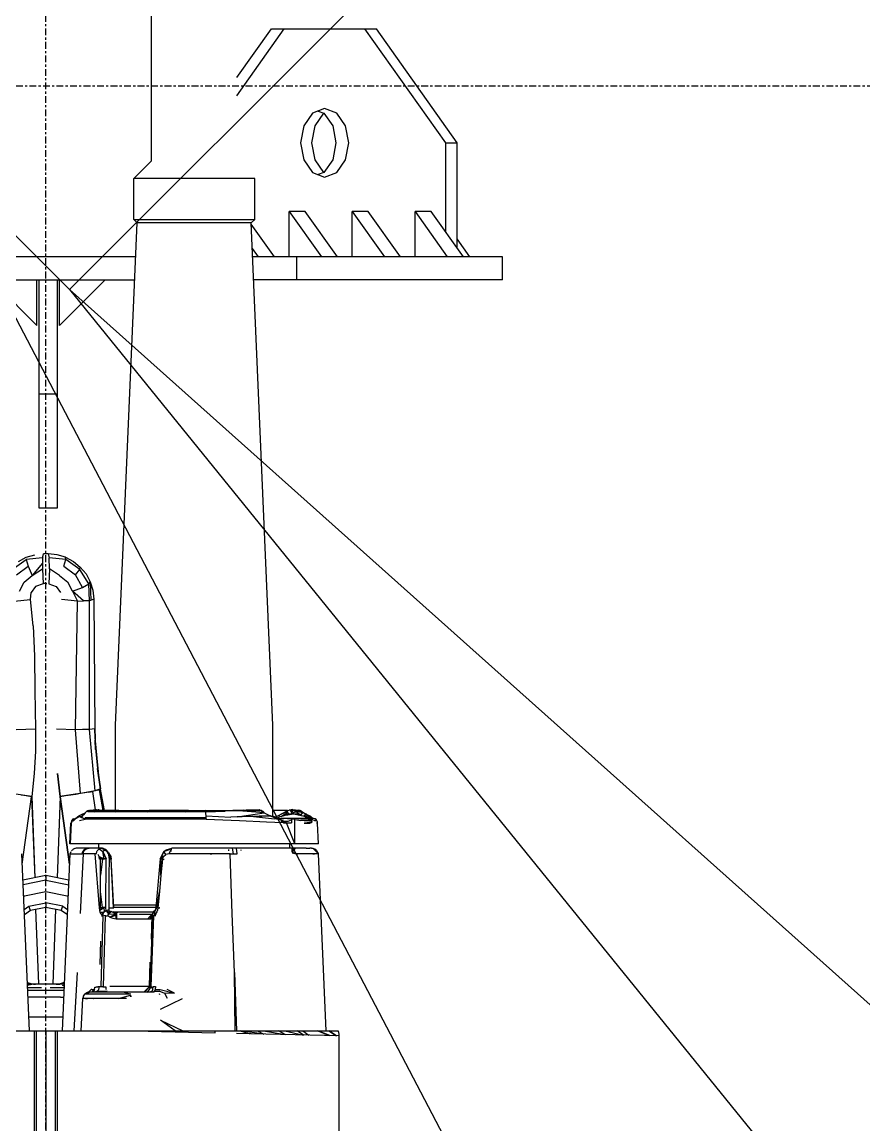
# Model space of a CAD drawing. Header units: millimetres. Extents: x -57554 to 16546, y 2142 to 98430.
# Drawn here: x -45680 to -45311.1, y 25269.2 to 25752.5 of the extents above; entities that cross this region are included whole.
import ezdxf

# ---------------------------------------------------------------- set-up
doc = ezdxf.new("R2010")
doc.units = ezdxf.units.MM
doc.linetypes.add('DXK_LINE_DOT3', pattern=[5.9187, 2.979, -0.9799, 0.9799, -0.9799])
doc.layers.add('S-Z2-A_TEXTUAL_ANNOTATION', color=7, linetype='Continuous')

msp = doc.modelspace()

# ---------------------------------------------------------------- linework, layer by layer
at = {"color": 1, "linetype": 'DXK_LINE_DOT3'}
for p, q in [((-45669.52, 20224.55), (-45669.52, 32724.55)), ((-52169.52, 25724.55), (-39169.52, 25724.55))]:
    msp.add_line(p, q, dxfattribs=at)
at = {"color": 2, "linetype": 'Continuous'}
for p, q in [((-45623.2, 25691.67), (-45623.19, 25768.4)), ((-45585.84, 25728.18), (-45570.73, 25749.55)), ((-45585.84, 25720.18), (-45565.07, 25749.55)), ((-45570.73, 25749.55), (-45529.71, 25749.55)), ((-45494.36, 25699.55), (-45529.71, 25749.55)), ((-45529.71, 25749.55), (-45524.72, 25749.55)), ((-45489.37, 25699.55), (-45524.72, 25749.55)), ((-45552.7, 25712.54), (-45556.58, 25707.05)), ((-45547.39, 25714.55), (-45552.7, 25712.54)), ((-45551.58, 25707.05), (-45547.72, 25712.51)), ((-45550.22, 25713.48), (-45547.75, 25712.54)), ((-45547.75, 25712.54), (-45543.86, 25707.05)), ((-45542.09, 25712.54), (-45547.39, 25714.55)), ((-45538.21, 25707.05), (-45542.09, 25712.54)), ((-45556.58, 25707.05), (-45558, 25699.55)), ((-45553, 25699.55), (-45551.58, 25707.05)), ((-45543.86, 25707.05), (-45542.44, 25699.55)), ((-45536.79, 25699.55), (-45538.21, 25707.05)), ((-45558, 25699.55), (-45556.58, 25692.05)), ((-45551.58, 25692.05), (-45553, 25699.55)), ((-45542.44, 25699.55), (-45543.86, 25692.05)), ((-45538.21, 25692.05), (-45536.79, 25699.55)), ((-45494.36, 25660.55), (-45494.36, 25699.55)), ((-45494.36, 25699.55), (-45489.37, 25699.55)), ((-45489.37, 25653.49), (-45489.37, 25699.55)), ((-45631.01, 25683.95), (-45623.2, 25691.74)), ((-45556.58, 25692.05), (-45552.7, 25686.56)), ((-45547.72, 25686.6), (-45551.58, 25692.05)), ((-45543.86, 25692.05), (-45547.75, 25686.56)), ((-45542.09, 25686.56), (-45538.21, 25692.05)), ((-45552.7, 25686.56), (-45547.39, 25684.55)), ((-45547.75, 25686.56), (-45550.22, 25685.63)), ((-45547.39, 25684.55), (-45542.09, 25686.56)), ((-45631.01, 25665.95), (-45631.01, 25683.95)), ((-45578.03, 25683.95), (-45631.01, 25683.95)), ((-45578.03, 25665.95), (-45578.03, 25683.95)), ((-45555.88, 25669.55), (-45562.95, 25669.55)), ((-45562.95, 25669.55), (-45548.81, 25649.55)), ((-45562.95, 25649.55), (-45562.95, 25669.55)), ((-45541.74, 25649.55), (-45555.88, 25669.55)), ((-45528.3, 25669.55), (-45535.37, 25669.55)), ((-45535.37, 25669.55), (-45521.23, 25649.55)), ((-45535.37, 25649.55), (-45535.37, 25669.55)), ((-45514.16, 25649.55), (-45528.3, 25669.55)), ((-45500.72, 25669.55), (-45507.79, 25669.55)), ((-45507.79, 25669.55), (-45493.65, 25649.55)), ((-45507.79, 25649.55), (-45507.79, 25669.55)), ((-45486.58, 25649.55), (-45500.72, 25669.55)), ((-45638.96, 25444.45), (-45629.5, 25664.45)), ((-45631.01, 25665.95), (-45629.5, 25664.45)), ((-45631.01, 25665.95), (-45630.59, 25665.95)), ((-45630.59, 25665.95), (-45578.03, 25665.95)), ((-45579.54, 25664.45), (-45629.5, 25664.45)), ((-45579.54, 25664.45), (-45578.03, 25665.95)), ((-45570.07, 25444.45), (-45579.54, 25664.45)), ((-45569.31, 25649.55), (-45579.52, 25663.99)), ((-45483.71, 25649.55), (-45489.37, 25657.55)), ((-45576.38, 25649.55), (-45579.06, 25653.34)), ((-45630.14, 25649.55), (-45708.9, 25649.55)), ((-45469.52, 25649.55), (-45578.9, 25649.55)), ((-45559.52, 25639.55), (-45559.52, 25649.55)), ((-45469.52, 25639.55), (-45469.52, 25649.55)), ((-45708.47, 25639.55), (-45630.57, 25639.55)), ((-45693.52, 25639.55), (-45673.52, 25619.55)), ((-45673.52, 25619.55), (-45673.52, 25639.55)), ((-45672.52, 25539.55), (-45672.52, 25639.55)), ((-45664.52, 25639.55), (-45664.52, 25539.55)), ((-45643.52, 25639.55), (-45663.52, 25619.55)), ((-45663.52, 25619.55), (-45663.52, 25639.55)), ((-45469.52, 25639.55), (-45578.47, 25639.55)), ((-45672.52, 25589.55), (-45664.52, 25589.55)), ((-45664.52, 25539.55), (-45672.52, 25539.55)), ((-45681.57, 25516.12), (-45678.13, 25517.95)), ((-45670.95, 25517.7), (-45678.2, 25516.93)), ((-45678.13, 25517.95), (-45674.39, 25519.07)), ((-45670.95, 25517.7), (-45671.04, 25512.92)), ((-45670.83, 25518.19), (-45670.95, 25517.7)), ((-45670.83, 25518.19), (-45670.51, 25519.45)), ((-45668.52, 25519.45), (-45670.51, 25519.45)), ((-45664.64, 25519.07), (-45668.52, 25519.45)), ((-45668.52, 25519.45), (-45668.08, 25517.7)), ((-45668, 25512.92), (-45668.08, 25517.7)), ((-45660.84, 25516.93), (-45668.08, 25517.7)), ((-45660.91, 25517.95), (-45664.64, 25519.07)), ((-45660.91, 25517.95), (-45657.46, 25516.12)), ((-45660.84, 25516.93), (-45660.91, 25517.95)), ((-45684.33, 25512.59), (-45678.2, 25516.93)), ((-45682.44, 25510.21), (-45677.34, 25514.1)), ((-45678.2, 25516.93), (-45677.34, 25514.1)), ((-45677.34, 25514.1), (-45675.52, 25509.98)), ((-45671, 25515.35), (-45675.52, 25509.98)), ((-45675.52, 25509.98), (-45671.04, 25512.92)), ((-45671.04, 25512.92), (-45670.74, 25506.39)), ((-45668, 25512.92), (-45668.31, 25506.39)), ((-45663.51, 25509.98), (-45668, 25512.92)), ((-45661.69, 25514.1), (-45660.84, 25516.93)), ((-45661.69, 25514.1), (-45656.6, 25510.21)), ((-45654.71, 25512.59), (-45660.84, 25516.93)), ((-45657.46, 25516.12), (-45654.44, 25513.65)), ((-45656.6, 25510.21), (-45654.71, 25512.59)), ((-45654.71, 25512.59), (-45654.44, 25513.65)), ((-45650.74, 25506.27), (-45654.71, 25512.59)), ((-45654.44, 25513.65), (-45651.95, 25510.64)), ((-45679.07, 25507.07), (-45675.52, 25509.98)), ((-45663.51, 25509.98), (-45659.96, 25507.07)), ((-45653.47, 25504.76), (-45656.6, 25510.21)), ((-45651.95, 25510.64), (-45650.09, 25507.21)), ((-45681.13, 25503.14), (-45679.07, 25507.07)), ((-45674.01, 25505.13), (-45675.95, 25502.48)), ((-45670.74, 25506.39), (-45674.01, 25505.13)), ((-45670.19, 25506.43), (-45670.71, 25506.4)), ((-45669.86, 25506.44), (-45670.19, 25506.43)), ((-45669.52, 25506.45), (-45669.86, 25506.44)), ((-45669.52, 25506.45), (-45669.17, 25506.44)), ((-45668.31, 25506.39), (-45665.02, 25505.13)), ((-45665.02, 25505.13), (-45663.08, 25502.48)), ((-45657.9, 25503.14), (-45659.96, 25507.07)), ((-45657.9, 25503.14), (-45653.47, 25504.76)), ((-45652.98, 25498.81), (-45657.9, 25503.14)), ((-45657.9, 25503.14), (-45655.64, 25498.79)), ((-45653.47, 25504.76), (-45650.74, 25506.27)), ((-45650.74, 25506.27), (-45650.09, 25507.21)), ((-45650.43, 25498.83), (-45650.74, 25506.27)), ((-45650.09, 25507.21), (-45649.89, 25499.05)), ((-45650.09, 25507.21), (-45648.93, 25503.48)), ((-45648.93, 25503.48), (-45648.52, 25499.6)), ((-45683.4, 25498.79), (-45676.28, 25499.49)), ((-45676.28, 25499.49), (-45675.95, 25502.48)), ((-45675.11, 25487.96), (-45676.28, 25499.49)), ((-45655.64, 25498.79), (-45662.75, 25499.49)), ((-45656.49, 25442.42), (-45655.64, 25498.79)), ((-45655.64, 25498.79), (-45652.98, 25498.81)), ((-45650.43, 25498.83), (-45653.03, 25498.81)), ((-45648.52, 25499.6), (-45650.43, 25498.83)), ((-45650.35, 25442.47), (-45650.43, 25498.83)), ((-45648.52, 25499.6), (-45648.11, 25442.75)), ((-45675.11, 25487.96), (-45674.54, 25474.63)), ((-45674.54, 25474.63), (-45674.39, 25459.52)), ((-45674.39, 25459.52), (-45674.13, 25442.62)), ((-45674.13, 25442.62), (-45682.55, 25442.42)), ((-45674.13, 25442.62), (-45674.08, 25433.06)), ((-45656.49, 25442.42), (-45664.9, 25442.62)), ((-45653.31, 25442.45), (-45656.49, 25442.42)), ((-45654.36, 25414.47), (-45656.49, 25442.42)), ((-45650.35, 25442.47), (-45653.42, 25442.45)), ((-45648.11, 25442.75), (-45650.35, 25442.47)), ((-45647.9, 25415.69), (-45650.35, 25442.47)), ((-45647.96, 25438.72), (-45648.11, 25442.75)), ((-45648.11, 25442.75), (-45647.81, 25434.19)), ((-45638.96, 25406.96), (-45638.96, 25444.45)), ((-45570.07, 25404.41), (-45570.07, 25444.45)), ((-45646.05, 25419.42), (-45647.98, 25438.93)), ((-45647.76, 25433.72), (-45647.94, 25437.89)), ((-45674.08, 25433.06), (-45674.62, 25423.18)), ((-45647.81, 25434.19), (-45646.98, 25425.39)), ((-45674.62, 25423.18), (-45675.76, 25413.08)), ((-45663.27, 25413.09), (-45664.41, 25423.18)), ((-45664.41, 25423.18), (-45663.27, 25413.08)), ((-45645.59, 25416.4), (-45646.98, 25425.39)), ((-45646.98, 25425.39), (-45645.59, 25416.44)), ((-45645.59, 25416.44), (-45647.9, 25415.69)), ((-45646.88, 25415.88), (-45647.89, 25415.64)), ((-45646.88, 25415.88), (-45646.15, 25416.09)), ((-45645.71, 25416.26), (-45646.15, 25416.09)), ((-45646.15, 25416.09), (-45644.53, 25406.96)), ((-45645.58, 25416.38), (-45645.71, 25416.26)), ((-45645.58, 25416.38), (-45645.59, 25416.44)), ((-45643.83, 25406.96), (-45645.59, 25416.4)), ((-45643.83, 25406.96), (-45645.58, 25416.38)), ((-45675.76, 25413.08), (-45684.68, 25414.47)), ((-45678.11, 25413.37), (-45680.4, 25413.72)), ((-45679.91, 25383.44), (-45675.77, 25413.06)), ((-45679.91, 25383.44), (-45675.77, 25413.03)), ((-45675.77, 25413.03), (-45678.11, 25413.37)), ((-45675.77, 25413.06), (-45674.43, 25377.48)), ((-45675.76, 25413.08), (-45674.43, 25377.48)), ((-45663.27, 25413.08), (-45664.61, 25377.48)), ((-45663.27, 25413.06), (-45664.61, 25377.48)), ((-45656.74, 25414.1), (-45663.27, 25413.09)), ((-45659.13, 25383.45), (-45663.27, 25413.06)), ((-45660.93, 25413.37), (-45663.26, 25413.03)), ((-45663.26, 25413.03), (-45659.13, 25383.45)), ((-45658.64, 25413.72), (-45660.93, 25413.37)), ((-45656.43, 25414.07), (-45658.64, 25413.72)), ((-45657.25, 25413.94), (-45657.27, 25414.02)), ((-45654.36, 25414.47), (-45656.74, 25414.1)), ((-45654.35, 25414.42), (-45656.43, 25414.07)), ((-45647.9, 25415.69), (-45654.36, 25414.47)), ((-45652.42, 25414.75), (-45654.35, 25414.42)), ((-45650.68, 25415.07), (-45652.42, 25414.75)), ((-45650.68, 25415.07), (-45649.16, 25415.37)), ((-45647.89, 25415.64), (-45649.16, 25415.37)), ((-45649.16, 25415.37), (-45647.89, 25407.34)), ((-45653.86, 25404.11), (-45651.54, 25406.78)), ((-45650.95, 25406.98), (-45651.54, 25406.78)), ((-45651.54, 25406.78), (-45650.28, 25406.98)), ((-45651.54, 25406.78), (-45650.95, 25406.98)), ((-45650.95, 25406.48), (-45651.54, 25406.78)), ((-45650.95, 25406.98), (-45650.4, 25407.17)), ((-45650.95, 25406.98), (-45650.4, 25407.17)), ((-45650.95, 25406.98), (-45649.47, 25407.14)), ((-45599.47, 25406.48), (-45650.95, 25406.48)), ((-45650.4, 25407.17), (-45647.36, 25407.38)), ((-45650.28, 25406.98), (-45648.35, 25406.48)), ((-45649.47, 25407.14), (-45646.36, 25406.96)), ((-45649, 25407.12), (-45646.98, 25407.34)), ((-45646.62, 25407.23), (-45648.56, 25407.17)), ((-45647.36, 25407.38), (-45646.98, 25407.34)), ((-45646.98, 25407.34), (-45646.62, 25407.23)), ((-45637.64, 25406.96), (-45646.75, 25406.96)), ((-45646.54, 25407.31), (-45646.62, 25407.23)), ((-45646.54, 25407.31), (-45646.07, 25407.13)), ((-45646.29, 25407.22), (-45646.54, 25407.31)), ((-45646.07, 25407.13), (-45646.29, 25407.22)), ((-45645.66, 25406.96), (-45646.07, 25407.13)), ((-45639.22, 25406.48), (-45632.47, 25406.98)), ((-45637.64, 25406.96), (-45632.47, 25406.98)), ((-45635.61, 25406.96), (-45631.97, 25407.14)), ((-45632.47, 25406.98), (-45625.2, 25406.48)), ((-45631.97, 25407.14), (-45624.27, 25406.96)), ((-45607.05, 25406.96), (-45624.27, 25406.96)), ((-45608.32, 25406.48), (-45599.55, 25406.98)), ((-45608.14, 25406.96), (-45599.55, 25406.98)), ((-45605.15, 25406.96), (-45599.63, 25407.14)), ((-45599.63, 25407.14), (-45599.55, 25406.98)), ((-45599.63, 25407.14), (-45591.55, 25407.03)), ((-45599.47, 25406.48), (-45599.55, 25406.98)), ((-45599.55, 25406.98), (-45586.98, 25406.98)), ((-45586.98, 25406.98), (-45599.47, 25406.48)), ((-45599.47, 25406.48), (-45591.05, 25406.78)), ((-45599.41, 25405.65), (-45599.47, 25406.48)), ((-45591.55, 25407.03), (-45587.58, 25407.1)), ((-45583.1, 25407.17), (-45591.05, 25406.78)), ((-45587.58, 25407.1), (-45576.11, 25407.38)), ((-45586.96, 25406.98), (-45575.29, 25406.95)), ((-45573.91, 25406.04), (-45586.96, 25406.98)), ((-45575.29, 25406.95), (-45583.1, 25407.17)), ((-45576.11, 25407.38), (-45575.89, 25407.34)), ((-45575.89, 25407.34), (-45575.26, 25407.13)), ((-45575.89, 25407.34), (-45575.62, 25407.16)), ((-45575.62, 25407.16), (-45575.26, 25407.13)), ((-45575.62, 25407.16), (-45575.29, 25406.95)), ((-45574.3, 25406.53), (-45575.29, 25406.95)), ((-45575.29, 25406.95), (-45574.92, 25406.7)), ((-45575.26, 25407.13), (-45574.98, 25406.82)), ((-45574.92, 25406.7), (-45573.91, 25406.04)), ((-45573.84, 25406.05), (-45574.3, 25406.53)), ((-45573.91, 25406.04), (-45574.3, 25406.53)), ((-45570.07, 25406.96), (-45569.51, 25406.96)), ((-45563.66, 25406.96), (-45570.07, 25406.96)), ((-45563.96, 25406.7), (-45567.72, 25404.72)), ((-45563.77, 25406.55), (-45567.72, 25404.72)), ((-45563.77, 25406.55), (-45563.96, 25406.7)), ((-45563.93, 25406.72), (-45563.44, 25406.93)), ((-45563.49, 25406.08), (-45563.77, 25406.55)), ((-45563.44, 25406.93), (-45562.96, 25407.13)), ((-45562.96, 25407.13), (-45562.74, 25407.22)), ((-45562.74, 25407.22), (-45562.49, 25407.31)), ((-45562.49, 25407.31), (-45562.42, 25407.23)), ((-45562.42, 25407.23), (-45562.05, 25407.34)), ((-45562.42, 25407.23), (-45562.38, 25407.13)), ((-45562.05, 25407.34), (-45562.38, 25407.13)), ((-45562.38, 25407.13), (-45562.19, 25406.64)), ((-45562.19, 25406.64), (-45562.05, 25407.34)), ((-45562.19, 25406.64), (-45561.37, 25407.13)), ((-45561.5, 25406.63), (-45562.19, 25406.64)), ((-45562.19, 25406.64), (-45561.92, 25405.92)), ((-45561.67, 25407.38), (-45562.05, 25407.34)), ((-45562.03, 25405.35), (-45559.66, 25406.96)), ((-45561.67, 25407.38), (-45558.63, 25407.17)), ((-45561.37, 25407.13), (-45561.67, 25407.38)), ((-45561.29, 25407.34), (-45561.67, 25407.38)), ((-45561.64, 25405.95), (-45561.5, 25406.63)), ((-45561.37, 25407.13), (-45561.5, 25406.63)), ((-45561.29, 25407.34), (-45561.37, 25407.13)), ((-45561.35, 25407.19), (-45560.82, 25407.18)), ((-45561.35, 25407.19), (-45560.49, 25407.17)), ((-45561.32, 25407.27), (-45560.69, 25407.21)), ((-45561.29, 25407.34), (-45560.48, 25407.16)), ((-45560.82, 25407.18), (-45560.49, 25407.17)), ((-45559.65, 25406.95), (-45560.48, 25407.16)), ((-45560.36, 25406.48), (-45559.03, 25406.48)), ((-45560.16, 25406.62), (-45559.27, 25406.84)), ((-45558.63, 25407.17), (-45559.65, 25406.95)), ((-45559.65, 25406.95), (-45558.08, 25406.98)), ((-45558.8, 25406.7), (-45559.65, 25406.95)), ((-45559.28, 25406.04), (-45559.01, 25406.53)), ((-45558.8, 25406.7), (-45559.01, 25406.53)), ((-45559.01, 25406.53), (-45557.06, 25406.08)), ((-45557.06, 25406.08), (-45558.8, 25406.7)), ((-45558.63, 25407.17), (-45558.08, 25406.98)), ((-45558.08, 25406.98), (-45558.63, 25407.17)), ((-45558.08, 25406.98), (-45557.49, 25406.78)), ((-45557.49, 25406.78), (-45558.08, 25406.98)), ((-45558.08, 25406.98), (-45555.42, 25405.34)), ((-45557.19, 25406.43), (-45557.49, 25406.78)), ((-45659, 25392.45), (-45658.53, 25401.51)), ((-45658.42, 25401.58), (-45658.89, 25392.45)), ((-45658.53, 25401.51), (-45658.42, 25401.58)), ((-45658.39, 25401.89), (-45658.42, 25401.58)), ((-45658.36, 25401.61), (-45658.42, 25401.58)), ((-45658.33, 25402.19), (-45658.39, 25401.89)), ((-45658.29, 25401.64), (-45658.36, 25401.61)), ((-45658.24, 25402.48), (-45658.33, 25402.19)), ((-45658.23, 25401.65), (-45658.29, 25401.64)), ((-45657.92, 25402.99), (-45658.24, 25402.48)), ((-45658.2, 25402.45), (-45658.24, 25402.48)), ((-45658.23, 25401.65), (-45658.21, 25401.91)), ((-45658.21, 25401.91), (-45658.16, 25402.16)), ((-45657.92, 25402.99), (-45658.2, 25402.45)), ((-45658.2, 25402.45), (-45658.07, 25402.54)), ((-45658.15, 25402.43), (-45658.2, 25402.45)), ((-45658.16, 25402.16), (-45658.1, 25402.41)), ((-45657.79, 25402.96), (-45658.15, 25402.43)), ((-45658.15, 25402.43), (-45658.1, 25402.41)), ((-45657.43, 25403.33), (-45657.92, 25402.99)), ((-45657.79, 25402.96), (-45657.9, 25402.37)), ((-45657.71, 25402.33), (-45657.9, 25402.37)), ((-45657.29, 25403.32), (-45657.79, 25402.96)), ((-45657.23, 25402.89), (-45657.71, 25402.33)), ((-45657.51, 25402.28), (-45657.26, 25402.56)), ((-45657.43, 25403.33), (-45656.79, 25403.45)), ((-45657.29, 25403.32), (-45656.74, 25403.45)), ((-45657.29, 25403.32), (-45656.71, 25403.42)), ((-45657.26, 25402.56), (-45656.68, 25403.42)), ((-45657.23, 25402.89), (-45656.83, 25403.19)), ((-45656.79, 25403.45), (-45656.62, 25403.45)), ((-45656.79, 25403.45), (-45656.62, 25403.45)), ((-45656.74, 25403.45), (-45656.68, 25403.45)), ((-45656.68, 25403.42), (-45654.81, 25404.4)), ((-45656.68, 25403.42), (-45655.54, 25404.36)), ((-45656.68, 25403.45), (-45656.62, 25403.45)), ((-45655.54, 25404.36), (-45655.29, 25404.49)), ((-45655.29, 25404.49), (-45655.03, 25404.63)), ((-45655.03, 25404.63), (-45654.75, 25404.77)), ((-45654.84, 25402.65), (-45652.39, 25403.27)), ((-45654.15, 25404.19), (-45654.81, 25404.4)), ((-45653.86, 25404.11), (-45654.81, 25404.4)), ((-45654.81, 25404.4), (-45652.39, 25403.27)), ((-45654.75, 25404.77), (-45653.67, 25405.32)), ((-45654.15, 25404.19), (-45652.65, 25405.5)), ((-45653.86, 25404.11), (-45654.15, 25404.19)), ((-45653.86, 25404.11), (-45652.39, 25403.27)), ((-45653.67, 25405.32), (-45652.25, 25405.96)), ((-45652.39, 25403.27), (-45652.36, 25403.57)), ((-45599.32, 25403.27), (-45652.39, 25403.27)), ((-45652.36, 25403.57), (-45652.33, 25403.72)), ((-45599.32, 25403.72), (-45652.33, 25403.72)), ((-45650.73, 25403.45), (-45651.11, 25403.45)), ((-45651.11, 25403.45), (-45644.44, 25403.45)), ((-45648.45, 25403.33), (-45650.65, 25403.45)), ((-45648.46, 25403.27), (-45648.45, 25403.33)), ((-45648.45, 25403.33), (-45648.35, 25403.45)), ((-45647.24, 25403.27), (-45647.27, 25403.45)), ((-45647.05, 25403.32), (-45647.07, 25403.27)), ((-45646.96, 25403.45), (-45647.05, 25403.32)), ((-45647.05, 25403.32), (-45645.36, 25403.45)), ((-45646.46, 25403.45), (-45646.34, 25403.45)), ((-45644.31, 25403.27), (-45644.64, 25403.72)), ((-45599.36, 25404.72), (-45599.41, 25405.65)), ((-45599.32, 25403.72), (-45599.36, 25404.72)), ((-45599.36, 25404.72), (-45588.46, 25404.12)), ((-45599.32, 25403.57), (-45599.32, 25403.72)), ((-45599.32, 25403.42), (-45599.32, 25403.57)), ((-45599.32, 25403.42), (-45599.32, 25403.27)), ((-45599.32, 25403.27), (-45584.69, 25402.66)), ((-45578.58, 25404.4), (-45588.46, 25404.12)), ((-45585.65, 25404.2), (-45573.91, 25406.04)), ((-45571.27, 25404.65), (-45585.65, 25404.2)), ((-45584.69, 25402.66), (-45572.87, 25402.01)), ((-45578.58, 25404.4), (-45571.27, 25404.65)), ((-45578.58, 25404.4), (-45569.32, 25403.42)), ((-45573.91, 25406.04), (-45572.71, 25405.33)), ((-45573.71, 25405.92), (-45573.82, 25406.03)), ((-45572.87, 25402.01), (-45561.86, 25401.65)), ((-45572.71, 25405.33), (-45571.55, 25404.77)), ((-45571.55, 25404.77), (-45571.23, 25404.86)), ((-45571.55, 25404.77), (-45571.27, 25404.65)), ((-45571.27, 25404.65), (-45570.94, 25404.51)), ((-45571.23, 25404.86), (-45570.99, 25404.7)), ((-45570.94, 25404.51), (-45570.99, 25404.7)), ((-45570.99, 25404.7), (-45570.93, 25404.51)), ((-45570.94, 25404.51), (-45570.57, 25404.36)), ((-45570.29, 25404.48), (-45570.57, 25404.36)), ((-45570.57, 25404.36), (-45566.61, 25402.89)), ((-45566.68, 25403.3), (-45570.29, 25404.48)), ((-45570.29, 25404.48), (-45566.61, 25402.89)), ((-45566.61, 25402.89), (-45569.32, 25403.42)), ((-45567.72, 25404.72), (-45569.06, 25404.08)), ((-45568.36, 25403.85), (-45567.14, 25404.13)), ((-45568.36, 25403.85), (-45567.71, 25404)), ((-45567.72, 25404.72), (-45566.34, 25404.36)), ((-45567.71, 25404), (-45567.14, 25404.13)), ((-45567.27, 25403.5), (-45566.78, 25403.45)), ((-45552.23, 25403.45), (-45566.78, 25403.45)), ((-45566.68, 25403.3), (-45565.24, 25403.45)), ((-45566.61, 25402.89), (-45565.01, 25402.33)), ((-45566.56, 25402.28), (-45565.01, 25402.33)), ((-45563.49, 25406.08), (-45566.34, 25404.36)), ((-45565.32, 25404.68), (-45566.34, 25404.36)), ((-45565.42, 25404.65), (-45563.49, 25406.08)), ((-45564.35, 25404.98), (-45565.42, 25404.65)), ((-45564.95, 25401.64), (-45565.35, 25401.65)), ((-45565.35, 25401.65), (-45561.86, 25401.65)), ((-45565.01, 25402.33), (-45563.44, 25402.37)), ((-45564.53, 25401.61), (-45564.95, 25401.64)), ((-45564.09, 25401.58), (-45564.53, 25401.61)), ((-45564.35, 25404.98), (-45563.13, 25405.35)), ((-45564.35, 25404.98), (-45561.93, 25405.35)), ((-45563.12, 25405.33), (-45564.35, 25404.98)), ((-45560.42, 25392.45), (-45564.09, 25401.58)), ((-45563.67, 25403.45), (-45561.98, 25403.32)), ((-45563.13, 25405.35), (-45563.49, 25406.08)), ((-45563.44, 25402.37), (-45561.9, 25402.96)), ((-45559.54, 25405.35), (-45563.13, 25405.35)), ((-45561.93, 25405.35), (-45563.12, 25405.33)), ((-45562.07, 25403.45), (-45561.98, 25403.32)), ((-45561.98, 25403.32), (-45561.9, 25402.96)), ((-45561.27, 25403.27), (-45561.97, 25403.27)), ((-45561.92, 25405.92), (-45561.83, 25405.95)), ((-45561.9, 25402.96), (-45561.86, 25402.41)), ((-45561.86, 25402.41), (-45561.85, 25402.16)), ((-45561.85, 25401.91), (-45561.86, 25401.65)), ((-45561.85, 25402.16), (-45561.85, 25401.91)), ((-45561.83, 25405.95), (-45561.73, 25405.96)), ((-45561.73, 25405.96), (-45561.64, 25405.95)), ((-45560.57, 25403.27), (-45561.27, 25403.27)), ((-45560.59, 25403.33), (-45560.69, 25403.45)), ((-45558.39, 25403.45), (-45560.59, 25403.33)), ((-45560.5, 25402.99), (-45560.59, 25403.33)), ((-45556.31, 25403.48), (-45560.55, 25403.45)), ((-45560.45, 25402.48), (-45560.5, 25402.99)), ((-45560.5, 25402.99), (-45557.85, 25402.6)), ((-45560.49, 25401.58), (-45560.47, 25401.89)), ((-45560.42, 25392.45), (-45560.49, 25401.58)), ((-45560.47, 25401.89), (-45560.46, 25402.19)), ((-45560.46, 25402.19), (-45560.45, 25402.48)), ((-45560.26, 25405.35), (-45557.89, 25405.04)), ((-45560.26, 25405.35), (-45555.62, 25404.33)), ((-45559.54, 25405.35), (-45559.33, 25405.36)), ((-45557.89, 25405.04), (-45559.54, 25405.35)), ((-45559.47, 25403.45), (-45556.31, 25403.48)), ((-45559.33, 25405.36), (-45559.28, 25406.04)), ((-45559.28, 25406.04), (-45557.89, 25405.04)), ((-45557.06, 25406.08), (-45557.89, 25405.04)), ((-45555.2, 25402.67), (-45557.85, 25402.6)), ((-45555.42, 25405.34), (-45557.06, 25406.08)), ((-45555.42, 25405.34), (-45556.55, 25404.65)), ((-45556.55, 25404.65), (-45555.18, 25404.7)), ((-45555.62, 25404.33), (-45556.55, 25404.65)), ((-45556.31, 25403.48), (-45556.47, 25403.45)), ((-45556.42, 25402.64), (-45553.16, 25402.69)), ((-45556.39, 25401.42), (-45556.23, 25401.42)), ((-45556.32, 25403.45), (-45556.27, 25403.48)), ((-45556.15, 25403.56), (-45556.31, 25403.48)), ((-45556.24, 25403.45), (-45554.61, 25404.21)), ((-45552.9, 25401.83), (-45556.23, 25401.42)), ((-45556.23, 25401.42), (-45555.09, 25401.4)), ((-45555.99, 25403.68), (-45556.15, 25403.56)), ((-45556.14, 25403.56), (-45555.18, 25404.11)), ((-45556.02, 25403.45), (-45553.79, 25403.36)), ((-45555.86, 25403.85), (-45555.99, 25403.68)), ((-45555.73, 25404.06), (-45555.86, 25403.85)), ((-45555.63, 25404.31), (-45555.73, 25404.06)), ((-45555.18, 25404.7), (-45555.62, 25404.33)), ((-45555.5, 25404.43), (-45555.18, 25404.11)), ((-45555.42, 25405.34), (-45554.28, 25404.77)), ((-45554.71, 25404.86), (-45555.42, 25405.34)), ((-45553.42, 25403.1), (-45555.2, 25402.67)), ((-45555.2, 25402.67), (-45553.16, 25402.69)), ((-45554.71, 25404.86), (-45555.18, 25404.7)), ((-45555.18, 25404.11), (-45554.44, 25404.33)), ((-45555.18, 25404.11), (-45554.89, 25404.19)), ((-45554.89, 25404.19), (-45555.13, 25404.72)), ((-45555.09, 25401.4), (-45553.9, 25401.38)), ((-45554.89, 25404.19), (-45554.44, 25404.33)), ((-45554.36, 25404.38), (-45554.8, 25404.09)), ((-45554.8, 25404.09), (-45554.02, 25403.8)), ((-45554.28, 25404.77), (-45554.71, 25404.86)), ((-45554.36, 25404.38), (-45553.9, 25404.48)), ((-45554.36, 25404.38), (-45553.43, 25403.54)), ((-45552.61, 25403.45), (-45554.36, 25404.38)), ((-45554.36, 25404.38), (-45554.02, 25403.8)), ((-45554, 25404.63), (-45554.28, 25404.77)), ((-45553.43, 25403.54), (-45554.02, 25403.8)), ((-45553.74, 25404.49), (-45554, 25404.63)), ((-45553.49, 25404.36), (-45553.9, 25404.48)), ((-45553.9, 25404.48), (-45552.55, 25403.45)), ((-45553.9, 25401.38), (-45552.9, 25401.83)), ((-45553.79, 25403.36), (-45552.98, 25403.45)), ((-45553.49, 25404.36), (-45553.74, 25404.49)), ((-45553.49, 25404.36), (-45552.4, 25403.45)), ((-45552.98, 25403.46), (-45553.43, 25403.54)), ((-45553.43, 25403.54), (-45553.01, 25403.45)), ((-45551.77, 25402.67), (-45553.42, 25403.1)), ((-45553, 25402.27), (-45553.16, 25402.69)), ((-45552.9, 25401.83), (-45553, 25402.27)), ((-45551.6, 25403.33), (-45552.23, 25403.45)), ((-45551.31, 25402.63), (-45551.77, 25402.67)), ((-45551.77, 25402.67), (-45551.31, 25402.64)), ((-45551.11, 25402.99), (-45551.6, 25403.33)), ((-45550.79, 25402.48), (-45551.31, 25402.64)), ((-45550.89, 25402.6), (-45551.31, 25402.64)), ((-45550.89, 25402.6), (-45551.31, 25402.63)), ((-45550.79, 25402.48), (-45551.11, 25402.99)), ((-45551.11, 25402.99), (-45550.89, 25402.6)), ((-45550.79, 25402.48), (-45550.89, 25402.6)), ((-45550.61, 25401.58), (-45550.89, 25401.42)), ((-45550.84, 25401.42), (-45550.89, 25401.42)), ((-45550.58, 25401.46), (-45550.84, 25401.42)), ((-45550.7, 25402.19), (-45550.79, 25402.48)), ((-45550.7, 25402.19), (-45550.64, 25401.89)), ((-45550.64, 25401.89), (-45550.61, 25401.58)), ((-45550.51, 25401.51), (-45550.61, 25401.58)), ((-45550.51, 25401.51), (-45550.58, 25401.46)), ((-45550.03, 25392.45), (-45550.51, 25401.51)), ((-45550.03, 25392.45), (-45659, 25392.45)), ((-45646.34, 25390.45), (-45646.34, 25392.45)), ((-45562.69, 25390.45), (-45562.69, 25392.45)), ((-45676.73, 25310.45), (-45680.11, 25388.06)), ((-45662.31, 25310.45), (-45658.93, 25388.05)), ((-45658.91, 25388.06), (-45658.43, 25388.99)), ((-45658.91, 25388.06), (-45658.64, 25388.06)), ((-45658.8, 25388.06), (-45658.91, 25388.06)), ((-45658.64, 25388.06), (-45658.8, 25388.06)), ((-45658.64, 25388.06), (-45653.6, 25388.06)), ((-45658.28, 25389.27), (-45658.1, 25389.53)), ((-45658.1, 25389.53), (-45657.89, 25389.76)), ((-45657.89, 25389.76), (-45657.65, 25389.96)), ((-45657.65, 25389.96), (-45657.39, 25390.14)), ((-45657.11, 25390.27), (-45657.39, 25390.14)), ((-45656.82, 25390.37), (-45657.11, 25390.27)), ((-45656.52, 25390.43), (-45656.42, 25390.45)), ((-45650.61, 25390.45), (-45656.42, 25390.45)), ((-45654.42, 25361.87), (-45653.1, 25388.08)), ((-45654.42, 25361.87), (-45653.09, 25388.08)), ((-45654.42, 25361.87), (-45653.08, 25388.08)), ((-45653.6, 25388.06), (-45653.56, 25388.38)), ((-45653.56, 25388.38), (-45653.49, 25388.69)), ((-45653.49, 25388.69), (-45653.38, 25388.99)), ((-45653.38, 25388.99), (-45653.24, 25389.27)), ((-45653.27, 25388.07), (-45653.08, 25388.25)), ((-45653.27, 25388.07), (-45653.11, 25388.08)), ((-45653.24, 25389.27), (-45653.06, 25389.53)), ((-45647.34, 25388.08), (-45653.1, 25388.08)), ((-45653.06, 25389.53), (-45652.85, 25389.76)), ((-45653.06, 25388.4), (-45652.99, 25388.71)), ((-45652.99, 25388.71), (-45652.87, 25389)), ((-45652.87, 25389), (-45652.72, 25389.28)), ((-45652.85, 25389.76), (-45652.61, 25389.96)), ((-45652.54, 25389.54), (-45652.72, 25389.28)), ((-45652.61, 25389.96), (-45652.35, 25390.14)), ((-45652.32, 25389.77), (-45652.54, 25389.54)), ((-45652.35, 25390.14), (-45652.07, 25390.27)), ((-45652.08, 25389.97), (-45652.32, 25389.77)), ((-45651.82, 25390.14), (-45652.08, 25389.97)), ((-45652.07, 25390.27), (-45651.78, 25390.37)), ((-45651.82, 25390.14), (-45651.53, 25390.28)), ((-45651.78, 25390.37), (-45651.47, 25390.43)), ((-45651.53, 25390.28), (-45651.23, 25390.37)), ((-45651.47, 25390.43), (-45651.16, 25390.45)), ((-45651.23, 25390.37), (-45650.92, 25390.43)), ((-45650.92, 25390.43), (-45650.61, 25390.45)), ((-45645.14, 25390.45), (-45650.61, 25390.45)), ((-45646.02, 25364.35), (-45647.94, 25388.08)), ((-45646.02, 25364.35), (-45647.94, 25388.08)), ((-45647.46, 25388.08), (-45647.31, 25388.4)), ((-45647.31, 25388.4), (-45647.24, 25388.71)), ((-45647.24, 25388.71), (-45647.14, 25389)), ((-45647.14, 25389), (-45647.01, 25389.28)), ((-45647.01, 25389.28), (-45646.85, 25389.54)), ((-45646.85, 25389.54), (-45646.66, 25389.77)), ((-45646.66, 25389.77), (-45646.44, 25389.97)), ((-45646.43, 25387.37), (-45646.63, 25387.72)), ((-45646.16, 25386.87), (-45646.63, 25387.72)), ((-45646.44, 25389.97), (-45646.21, 25390.14)), ((-45646.44, 25389.97), (-45646.26, 25390.1)), ((-45646.16, 25386.87), (-45646.43, 25387.37)), ((-45646.26, 25390.1), (-45646.21, 25390.14)), ((-45646.21, 25390.14), (-45645.96, 25390.28)), ((-45646.21, 25390.14), (-45644.61, 25388.98)), ((-45646.16, 25386.87), (-45643.98, 25385.8)), ((-45646.16, 25386.87), (-45644.77, 25385.8)), ((-45645.99, 25385.72), (-45646.16, 25386.87)), ((-45645.96, 25390.28), (-45645.69, 25390.37)), ((-45645.69, 25390.37), (-45645.42, 25390.43)), ((-45645.42, 25390.43), (-45645.26, 25390.45)), ((-45644.68, 25390.4), (-45645.42, 25390.43)), ((-45645.42, 25390.43), (-45644.23, 25390.26)), ((-45645.42, 25390.43), (-45643.43, 25389.73)), ((-45645.38, 25390.43), (-45645.26, 25390.45)), ((-45644.78, 25390.45), (-45645.14, 25390.45)), ((-45645.14, 25390.45), (-45644.68, 25390.4)), ((-45644.32, 25390.4), (-45644.78, 25390.45)), ((-45644.68, 25390.4), (-45644.23, 25390.26)), ((-45643.43, 25389.73), (-45644.61, 25388.98)), ((-45644.61, 25388.98), (-45643.18, 25385.8)), ((-45643.98, 25385.8), (-45644.61, 25388.98)), ((-45644.32, 25390.4), (-45643.88, 25390.26)), ((-45643.43, 25389.73), (-45644.23, 25390.26)), ((-45643.82, 25390.03), (-45644.23, 25390.26)), ((-45643.88, 25390.26), (-45643.46, 25390.04)), ((-45643.43, 25389.73), (-45643.82, 25390.03)), ((-45643.46, 25390.04), (-45643.06, 25389.73)), ((-45643.09, 25389.38), (-45643.43, 25389.73)), ((-45642.87, 25389.08), (-45643.09, 25389.38)), ((-45642.9, 25389.12), (-45643.09, 25389.38)), ((-45643.06, 25389.73), (-45642.69, 25389.35)), ((-45642.9, 25389.12), (-45642.79, 25388.97)), ((-45642.79, 25388.97), (-45642.87, 25389.08)), ((-45642.79, 25388.97), (-45642.53, 25388.52)), ((-45642.69, 25389.35), (-45642.48, 25389.07)), ((-45642.53, 25388.52), (-45642.31, 25388.02)), ((-45642.36, 25388.91), (-45642.48, 25389.07)), ((-45642.09, 25388.43), (-45642.36, 25388.91)), ((-45642.31, 25388.02), (-45642.13, 25387.48)), ((-45642.13, 25387.48), (-45642, 25386.92)), ((-45642.09, 25388.43), (-45641.87, 25387.95)), ((-45642, 25386.92), (-45641.91, 25386.33)), ((-45641.87, 25387.95), (-45641.55, 25386.94)), ((-45641.82, 25387.81), (-45641.64, 25387.71)), ((-45641.64, 25387.71), (-45641.59, 25387.68)), ((-45641.59, 25387.68), (-45641.1, 25386.81)), ((-45641.55, 25386.94), (-45641.45, 25386.36)), ((-45619.53, 25385.8), (-45617.78, 25388.98)), ((-45618.39, 25387.95), (-45619.53, 25385.8)), ((-45617.78, 25388.98), (-45619.3, 25385.8)), ((-45618.03, 25386.88), (-45619.3, 25385.8)), ((-45619.02, 25385.8), (-45618.03, 25386.88)), ((-45618.45, 25385.81), (-45618.03, 25386.88)), ((-45618.29, 25388.06), (-45618.39, 25387.95)), ((-45618.03, 25386.88), (-45617.04, 25387.73)), ((-45617.78, 25388.98), (-45614.6, 25390.14)), ((-45617.78, 25388.98), (-45616.76, 25389.72)), ((-45617.04, 25387.73), (-45617.78, 25388.98)), ((-45615.57, 25388.08), (-45617.04, 25387.73)), ((-45616.76, 25389.72), (-45614.39, 25390.43)), ((-45615.57, 25388.08), (-45614.77, 25389.76)), ((-45588.77, 25388.08), (-45615.57, 25388.08)), ((-45614.78, 25389.28), (-45614.81, 25389)), ((-45614.74, 25389.54), (-45614.78, 25389.28)), ((-45614.58, 25390.15), (-45614.76, 25389.78)), ((-45614.69, 25389.77), (-45614.74, 25389.54)), ((-45614.64, 25389.97), (-45614.69, 25389.77)), ((-45614.58, 25390.14), (-45614.64, 25389.97)), ((-45614.52, 25390.28), (-45614.58, 25390.15)), ((-45614.52, 25390.28), (-45614.58, 25390.14)), ((-45614.46, 25390.37), (-45614.52, 25390.28)), ((-45614.39, 25390.43), (-45614.46, 25390.37)), ((-45614.33, 25390.45), (-45614.39, 25390.43)), ((-45560.3, 25390.45), (-45614.33, 25390.45)), ((-45597.62, 25388.08), (-45596.86, 25388.08)), ((-45589.44, 25389.77), (-45589.52, 25389.97)), ((-45589.37, 25389.54), (-45589.44, 25389.77)), ((-45589.31, 25389.28), (-45589.37, 25389.54)), ((-45589.2, 25388.08), (-45587.48, 25388.08)), ((-45587.85, 25361.87), (-45588.77, 25388.08)), ((-45588.76, 25388.08), (-45587.48, 25388.08)), ((-45587.85, 25361.87), (-45588.76, 25388.08)), ((-45587.91, 25390.45), (-45587.48, 25388.08)), ((-45587.48, 25388.08), (-45585.72, 25388.07)), ((-45585.72, 25388.07), (-45586.02, 25390.45)), ((-45583.97, 25389.53), (-45583.98, 25389.76)), ((-45561.61, 25389.96), (-45561.62, 25390.14)), ((-45561.61, 25389.96), (-45560.3, 25390.45)), ((-45561.6, 25389.76), (-45561.61, 25389.96)), ((-45561.58, 25389.53), (-45561.6, 25389.76)), ((-45561.58, 25389.27), (-45561.58, 25389.53)), ((-45561.57, 25388.99), (-45561.58, 25389.27)), ((-45560.3, 25390.45), (-45561.57, 25388.99)), ((-45561.56, 25388.69), (-45561.57, 25388.99)), ((-45560.3, 25390.45), (-45561.56, 25388.69)), ((-45561.56, 25388.69), (-45559.2, 25388.06)), ((-45561.56, 25388.38), (-45559.81, 25388.06)), ((-45559.2, 25388.06), (-45561.56, 25388.38)), ((-45559.82, 25390.45), (-45560.3, 25390.45)), ((-45556.44, 25390.45), (-45559.82, 25390.45)), ((-45559.81, 25388.06), (-45559.2, 25388.06)), ((-45550.11, 25388.06), (-45559.81, 25388.06)), ((-45555.44, 25390.45), (-45556.44, 25390.45)), ((-45555.44, 25390.45), (-45554.52, 25390.45)), ((-45554.52, 25390.45), (-45553.94, 25390.45)), ((-45553.76, 25390.45), (-45553.94, 25390.45)), ((-45553.18, 25390.45), (-45553.76, 25390.45)), ((-45553.18, 25390.45), (-45552.79, 25390.45)), ((-45552.79, 25390.45), (-45552.71, 25390.45)), ((-45552.71, 25390.45), (-45552.6, 25390.45)), ((-45552.6, 25390.45), (-45550.11, 25388.06)), ((-45552.6, 25390.45), (-45552.22, 25390.37)), ((-45552.52, 25388.06), (-45551.8, 25388.06)), ((-45552.22, 25390.37), (-45551.92, 25390.27)), ((-45551.92, 25390.27), (-45551.64, 25390.14)), ((-45551.38, 25389.96), (-45551.64, 25390.14)), ((-45551.14, 25389.76), (-45551.38, 25389.96)), ((-45550.93, 25389.53), (-45551.14, 25389.76)), ((-45550.76, 25389.27), (-45550.93, 25389.53)), ((-45550.14, 25388.09), (-45550.76, 25389.27)), ((-45546.73, 25310.45), (-45550.11, 25388.06)), ((-45644.77, 25385.8), (-45645.99, 25385.72)), ((-45645.58, 25385.72), (-45645.99, 25385.72)), ((-45645.58, 25385.72), (-45644.77, 25385.8)), ((-45644.77, 25385.8), (-45645.58, 25378.59)), ((-45645.58, 25378.59), (-45645.58, 25385.72)), ((-45643.98, 25385.8), (-45644.77, 25385.8)), ((-45644.77, 25385.8), (-45643.92, 25385.8)), ((-45643.18, 25385.8), (-45643.98, 25385.8)), ((-45643.18, 25385.8), (-45643.92, 25385.8)), ((-45643.23, 25364.43), (-45643.18, 25385.8)), ((-45641.91, 25386.33), (-45641.87, 25385.72)), ((-45641.87, 25385.72), (-45641.9, 25378.59)), ((-45641.45, 25386.36), (-45641.39, 25385.72)), ((-45640.97, 25385.72), (-45641.39, 25385.72)), ((-45641.1, 25386.81), (-45640.89, 25385.71)), ((-45640.92, 25385.71), (-45640.97, 25385.72)), ((-45639.85, 25364.34), (-45640.97, 25385.72)), ((-45639.8, 25364.35), (-45640.92, 25385.71)), ((-45619.53, 25385.8), (-45621.39, 25364.43)), ((-45619.53, 25385.8), (-45619.27, 25385.8)), ((-45619.3, 25385.8), (-45619.53, 25385.8)), ((-45619.3, 25385.8), (-45619.02, 25385.8)), ((-45619.27, 25385.8), (-45619.02, 25385.8)), ((-45619.12, 25378.59), (-45619.02, 25385.8)), ((-45618.46, 25385.72), (-45619.12, 25378.59)), ((-45618.45, 25385.81), (-45619.02, 25385.8)), ((-45618.45, 25385.77), (-45619.02, 25385.8)), ((-45619.02, 25385.8), (-45618.46, 25385.72)), ((-45618.46, 25385.72), (-45618.45, 25385.81)), ((-45618.46, 25385.72), (-45617.71, 25385.72)), ((-45617.71, 25385.72), (-45617.77, 25385.72)), ((-45669.52, 25378.45), (-45679.61, 25376.45)), ((-45669.52, 25378.45), (-45669.52, 25376.4)), ((-45659.43, 25376.45), (-45669.52, 25378.45)), ((-45645.57, 25371.49), (-45645.58, 25378.59)), ((-45641.9, 25378.59), (-45641.92, 25371.47)), ((-45619.12, 25378.59), (-45619.77, 25371.49)), ((-45669.52, 25376.4), (-45679.52, 25374.41)), ((-45669.52, 25376.4), (-45659.52, 25374.41)), ((-45679.3, 25369.32), (-45678.89, 25369.59)), ((-45678.89, 25369.59), (-45669.52, 25371.45)), ((-45669.52, 25371.45), (-45660.14, 25369.59)), ((-45660.14, 25369.59), (-45659.74, 25369.32)), ((-45644.79, 25364.43), (-45645.57, 25371.49)), ((-45645.57, 25364.41), (-45645.57, 25371.49)), ((-45641.92, 25371.47), (-45641.95, 25364.35)), ((-45620.92, 25364.43), (-45619.77, 25371.49)), ((-45619.77, 25371.49), (-45620.42, 25364.35)), ((-45679.05, 25363.64), (-45677, 25365.02)), ((-45676.21, 25363.12), (-45678.94, 25361.3)), ((-45677, 25365.02), (-45669.52, 25366.5)), ((-45676.21, 25363.12), (-45677, 25365.02)), ((-45669.52, 25364.45), (-45676.21, 25363.12)), ((-45672.69, 25331.11), (-45673.91, 25363.58)), ((-45672.68, 25331.11), (-45673.9, 25363.58)), ((-45662.04, 25365.02), (-45669.52, 25366.5)), ((-45669.52, 25366.5), (-45669.52, 25364.45)), ((-45662.82, 25363.12), (-45669.52, 25364.45)), ((-45666.35, 25331.11), (-45665.13, 25363.58)), ((-45666.35, 25331.11), (-45665.13, 25363.58)), ((-45662.82, 25363.12), (-45662.04, 25365.02)), ((-45660.09, 25361.3), (-45662.82, 25363.12)), ((-45662.04, 25365.02), (-45659.99, 25363.65)), ((-45646.02, 25364.35), (-45644.79, 25364.43)), ((-45646.02, 25364.35), (-45645.57, 25364.41)), ((-45645.93, 25363.27), (-45646.02, 25364.35)), ((-45644.79, 25364.43), (-45645.93, 25363.27)), ((-45645.93, 25363.27), (-45644.01, 25364.43)), ((-45645.69, 25362.26), (-45645.93, 25363.27)), ((-45644.79, 25364.43), (-45645.57, 25364.41)), ((-45644, 25364.43), (-45644.79, 25364.43)), ((-45644.01, 25364.43), (-45644.79, 25364.43)), ((-45643.23, 25364.43), (-45644.01, 25364.43)), ((-45643.89, 25362.59), (-45644.01, 25364.43)), ((-45643.23, 25364.43), (-45644, 25364.43)), ((-45643.07, 25362.98), (-45643.89, 25362.59)), ((-45643.71, 25362.67), (-45643.07, 25362.98)), ((-45643.07, 25362.98), (-45643.23, 25364.43)), ((-45641.92, 25363.42), (-45643.07, 25362.98)), ((-45641.91, 25362.42), (-45643.07, 25362.98)), ((-45643.07, 25362.98), (-45642.12, 25361.67)), ((-45641, 25362.78), (-45642.21, 25361.42)), ((-45642.12, 25361.67), (-45641, 25362.78)), ((-45641.95, 25364.35), (-45640.28, 25364.35)), ((-45641.95, 25364.35), (-45641.95, 25363.87)), ((-45641.95, 25363.87), (-45641.92, 25363.42)), ((-45641.84, 25363.03), (-45641.92, 25363.42)), ((-45641.84, 25363.03), (-45641.91, 25362.42)), ((-45641, 25362.78), (-45641.91, 25362.42)), ((-45641.84, 25363.03), (-45641, 25362.78)), ((-45641, 25362.78), (-45639.99, 25362.57)), ((-45638.72, 25361.52), (-45641, 25362.78)), ((-45640.28, 25364.35), (-45639.85, 25364.34)), ((-45621.3, 25365.45), (-45639.86, 25365.45)), ((-45639.85, 25364.34), (-45639.8, 25364.35)), ((-45621.39, 25364.45), (-45639.81, 25364.45)), ((-45622.86, 25361.73), (-45622.1, 25362.98)), ((-45622.1, 25362.98), (-45621.62, 25363.38)), ((-45622.1, 25362.98), (-45622, 25362.7)), ((-45621.97, 25362.59), (-45622.1, 25362.98)), ((-45621.15, 25364.43), (-45621.97, 25362.59)), ((-45621.89, 25362.37), (-45620.92, 25364.43)), ((-45621.21, 25364.29), (-45621.39, 25364.43)), ((-45621.39, 25364.43), (-45621.15, 25364.43)), ((-45621.39, 25364.43), (-45621.14, 25364.43)), ((-45620.92, 25364.43), (-45621.15, 25364.43)), ((-45621.14, 25364.43), (-45620.92, 25364.43)), ((-45620.62, 25363.37), (-45620.99, 25362.54)), ((-45620.92, 25364.43), (-45620.42, 25364.35)), ((-45620.41, 25364.41), (-45620.92, 25364.43)), ((-45620.42, 25364.35), (-45620.62, 25363.37)), ((-45620.42, 25364.35), (-45619.66, 25364.35)), ((-45619.66, 25364.35), (-45619.73, 25364.35)), ((-45645.69, 25362.26), (-45643.89, 25362.59)), ((-45644.35, 25362.37), (-45645.69, 25362.26)), ((-45645.27, 25361.38), (-45645.69, 25362.26)), ((-45645.28, 25329.81), (-45644.41, 25360.9)), ((-45645.27, 25361.38), (-45644.35, 25362.37)), ((-45645.27, 25361.38), (-45644.81, 25361.38)), ((-45645.16, 25360.89), (-45644.69, 25360.89)), ((-45644.81, 25361.38), (-45644.35, 25362.37)), ((-45644.81, 25361.38), (-45644.74, 25361.23)), ((-45644.35, 25362.37), (-45644.74, 25361.23)), ((-45644.74, 25361.23), (-45644.7, 25361.07)), ((-45643.45, 25360.88), (-45644.7, 25361.07)), ((-45644.41, 25360.9), (-45644.7, 25361.07)), ((-45644.7, 25361.07), (-45644.62, 25360.9)), ((-45644.69, 25360.89), (-45644.7, 25361.07)), ((-45644.69, 25360.9), (-45644.62, 25360.9)), ((-45644.62, 25360.9), (-45644.41, 25360.9)), ((-45643.71, 25362.67), (-45644.35, 25362.37)), ((-45643.89, 25362.59), (-45644.35, 25362.37)), ((-45644.25, 25329.83), (-45643.45, 25360.88)), ((-45643.31, 25360.88), (-45643.45, 25360.88)), ((-45643.45, 25360.88), (-45642.54, 25360.85)), ((-45643.31, 25360.88), (-45642.54, 25360.85)), ((-45642.43, 25360.85), (-45642.54, 25360.85)), ((-45642.43, 25360.85), (-45642.12, 25361.67)), ((-45642.21, 25361.42), (-45642.43, 25360.85)), ((-45641.46, 25360.28), (-45642.43, 25360.85)), ((-45642.21, 25361.42), (-45642.12, 25361.67)), ((-45638.72, 25361.52), (-45642.21, 25361.42)), ((-45642.12, 25361.67), (-45641.91, 25362.42)), ((-45638.72, 25361.52), (-45641.46, 25360.28)), ((-45638.72, 25360.99), (-45641.46, 25360.28)), ((-45641.46, 25360.28), (-45640.25, 25359.81)), ((-45640.25, 25359.81), (-45638.76, 25359.56)), ((-45638.76, 25362.46), (-45639.99, 25362.57)), ((-45639.99, 25362.57), (-45638.72, 25362.04)), ((-45639.99, 25362.57), (-45638.72, 25361.52)), ((-45638.72, 25362.04), (-45638.76, 25362.46)), ((-45638.76, 25362.45), (-45638.01, 25362.45)), ((-45638.76, 25359.56), (-45638.72, 25360.99)), ((-45638.76, 25359.56), (-45638.68, 25359.56)), ((-45638.72, 25361.52), (-45638.72, 25362.04)), ((-45638.72, 25360.99), (-45638.72, 25361.52)), ((-45638.68, 25359.56), (-45638.6, 25359.56)), ((-45638.6, 25359.56), (-45638.51, 25359.56)), ((-45636.7, 25362.45), (-45638.57, 25362.45)), ((-45638.57, 25362.43), (-45638.56, 25362.36)), ((-45638.56, 25362.36), (-45638.55, 25362.24)), ((-45638.55, 25362.24), (-45638.55, 25362.07)), ((-45638.55, 25362.07), (-45638.54, 25361.86)), ((-45638.54, 25361.86), (-45638.53, 25361.61)), ((-45638.53, 25361.57), (-45638.53, 25361.33)), ((-45638.53, 25361.33), (-45638.52, 25361.01)), ((-45638.52, 25361.01), (-45638.52, 25360.67)), ((-45638.52, 25360.67), (-45638.52, 25360.31)), ((-45638.52, 25360.31), (-45638.52, 25359.94)), ((-45638.52, 25359.94), (-45638.51, 25359.56)), ((-45638.51, 25359.56), (-45623.6, 25359.56)), ((-45637.28, 25361.57), (-45623.11, 25361.57)), ((-45622.69, 25362.45), (-45636.7, 25362.45)), ((-45623.11, 25361.57), (-45624.82, 25359.56)), ((-45622.85, 25360.88), (-45623.99, 25329.82)), ((-45623.6, 25359.56), (-45623.57, 25359.94)), ((-45623.57, 25359.94), (-45623.48, 25360.31)), ((-45623.15, 25360.99), (-45623.54, 25359.57)), ((-45623.54, 25359.57), (-45623.25, 25359.82)), ((-45623.48, 25360.31), (-45623.36, 25360.67)), ((-45623.42, 25329.81), (-45622.26, 25360.9)), ((-45623.05, 25360.8), (-45623.41, 25350.65)), ((-45623.36, 25360.67), (-45623.18, 25361.01)), ((-45623.27, 25360.57), (-45623.27, 25360.85)), ((-45623.25, 25359.82), (-45623.1, 25360.26)), ((-45623.18, 25361.01), (-45623, 25361.29)), ((-45622.92, 25361.44), (-45623.15, 25360.99)), ((-45623.11, 25361.57), (-45622.87, 25361.7)), ((-45623.1, 25360.26), (-45623.05, 25360.8)), ((-45623.1, 25360.26), (-45623.05, 25360.78)), ((-45623.05, 25360.85), (-45622.86, 25361.73)), ((-45623.05, 25360.85), (-45622.92, 25361.44)), ((-45623.05, 25360.85), (-45622.89, 25360.88)), ((-45623.05, 25360.85), (-45622.85, 25360.88)), ((-45623.05, 25360.8), (-45623.05, 25360.85)), ((-45622.92, 25361.44), (-45622.86, 25361.73)), ((-45622.11, 25361.08), (-45622.85, 25360.88)), ((-45622.26, 25360.9), (-45622.85, 25360.88)), ((-45622.26, 25360.9), (-45622.11, 25361.08)), ((-45622.14, 25360.89), (-45622.26, 25360.9)), ((-45622.14, 25360.89), (-45622.11, 25361.08)), ((-45621.4, 25360.89), (-45622.14, 25360.89)), ((-45622.03, 25361.24), (-45622.11, 25361.08)), ((-45621.89, 25362.37), (-45622.03, 25361.24)), ((-45621.91, 25361.38), (-45622.03, 25361.24)), ((-45622, 25362.7), (-45621.89, 25362.37)), ((-45621.97, 25362.59), (-45621.89, 25362.37)), ((-45621.91, 25361.38), (-45621.89, 25362.37)), ((-45621.91, 25361.38), (-45621.55, 25361.76)), ((-45621.16, 25361.38), (-45621.91, 25361.38)), ((-45621.51, 25361.81), (-45621.89, 25362.37)), ((-45620.99, 25362.54), (-45621.55, 25361.76)), ((-45621.55, 25361.76), (-45621.16, 25361.38)), ((-45586.95, 25335.99), (-45587.85, 25361.87)), ((-45645.81, 25339.48), (-45645.5, 25349.73)), ((-45624.18, 25329.87), (-45623.78, 25340.6)), ((-45657.09, 25310.45), (-45655.75, 25335.99)), ((-45586.6, 25310.45), (-45586.95, 25335.99)), ((-45586.95, 25335.99), (-45586.08, 25310.46)), ((-45677.65, 25331.68), (-45675.49, 25331.11)), ((-45677.64, 25331.48), (-45676.79, 25331.22)), ((-45677.63, 25331.08), (-45677.43, 25331.02)), ((-45677.62, 25330.91), (-45677.25, 25330.96)), ((-45675.69, 25330.96), (-45677.61, 25330.73)), ((-45677.6, 25330.52), (-45675.69, 25330.96)), ((-45671.44, 25329.3), (-45677.55, 25329.3)), ((-45677.25, 25330.96), (-45677.43, 25331.02)), ((-45677.25, 25330.96), (-45675.69, 25330.96)), ((-45676.79, 25331.22), (-45675.68, 25331.11)), ((-45675.71, 25331.11), (-45675.32, 25331.11)), ((-45675.67, 25330.97), (-45675.65, 25331.07)), ((-45675.32, 25331.11), (-45674.81, 25331.11)), ((-45674.92, 25330.96), (-45674.01, 25330.96)), ((-45674.87, 25330.96), (-45674.01, 25330.96)), ((-45674.81, 25331.11), (-45674.16, 25331.11)), ((-45674.16, 25331.11), (-45663.35, 25331.11)), ((-45661.48, 25329.3), (-45667.6, 25329.3)), ((-45665.02, 25330.96), (-45664.17, 25330.96)), ((-45665.02, 25330.96), (-45664.12, 25330.96)), ((-45664.12, 25330.96), (-45663.36, 25330.97)), ((-45664.12, 25330.96), (-45663.35, 25330.96)), ((-45663.55, 25331.11), (-45661.38, 25331.72)), ((-45663.36, 25330.97), (-45663.38, 25331.07)), ((-45663.35, 25331.11), (-45662.24, 25331.22)), ((-45663.35, 25331.11), (-45661.78, 25330.96)), ((-45661.78, 25330.96), (-45663.35, 25330.96)), ((-45662.45, 25330.52), (-45661.45, 25330.1)), ((-45662.24, 25331.22), (-45661.39, 25331.48)), ((-45662.24, 25331.22), (-45661.4, 25331.31)), ((-45661.6, 25331.02), (-45661.78, 25330.96)), ((-45661.41, 25331.08), (-45661.6, 25331.02)), ((-45648.23, 25328.56), (-45648.11, 25329.57)), ((-45648.11, 25329.57), (-45647.66, 25329.57)), ((-45647.66, 25329.57), (-45647.35, 25329.67)), ((-45647.35, 25329.67), (-45647.05, 25329.74)), ((-45647.05, 25329.74), (-45646.76, 25329.79)), ((-45646.76, 25329.82), (-45646.54, 25329.82)), ((-45646.54, 25329.82), (-45646.32, 25329.82)), ((-45646.39, 25328.63), (-45646.09, 25329.82)), ((-45646.32, 25329.82), (-45646.09, 25329.82)), ((-45646.09, 25329.82), (-45643.18, 25329.55)), ((-45646.09, 25329.82), (-45645.28, 25329.81)), ((-45645.28, 25329.81), (-45644.25, 25329.83)), ((-45643.18, 25329.55), (-45645.28, 25329.81)), ((-45644.25, 25329.83), (-45643.18, 25329.55)), ((-45643.16, 25329.24), (-45643.18, 25329.55)), ((-45643.12, 25328.94), (-45643.16, 25329.24)), ((-45643.07, 25328.65), (-45643.12, 25328.94)), ((-45624.18, 25329.87), (-45641.5, 25329.87)), ((-45626.67, 25327.45), (-45624.18, 25329.85)), ((-45626.29, 25327.45), (-45623.99, 25329.82)), ((-45623.42, 25329.81), (-45625.15, 25327.45)), ((-45624.21, 25329.61), (-45624.18, 25329.87)), ((-45623.42, 25329.81), (-45622.7, 25328.63)), ((-45622.7, 25328.63), (-45622.57, 25329.82)), ((-45622.57, 25329.82), (-45622.21, 25329.82)), ((-45622.21, 25329.82), (-45621.85, 25329.82)), ((-45621.85, 25329.82), (-45621.48, 25329.82)), ((-45621.48, 25329.82), (-45621.61, 25328.63)), ((-45661.54, 25328.14), (-45677.5, 25328.14)), ((-45663.17, 25325.18), (-45677.37, 25325.18)), ((-45663.17, 25325.18), (-45662.99, 25325.18)), ((-45662.99, 25325.18), (-45661.66, 25325.18)), ((-45654.11, 25310.45), (-45653.37, 25324.61)), ((-45634.17, 25324.61), (-45653.37, 25324.61)), ((-45653.34, 25324.61), (-45653.12, 25325.36)), ((-45653.34, 25324.61), (-45653.22, 25324.61)), ((-45653.12, 25325.36), (-45652.99, 25325.71)), ((-45652.99, 25325.71), (-45652.81, 25326.04)), ((-45652.81, 25326.04), (-45652.49, 25326.57)), ((-45650.36, 25327.45), (-45652.49, 25326.57)), ((-45652.49, 25326.57), (-45650.35, 25327.45)), ((-45652.04, 25326.87), (-45652.49, 25326.57)), ((-45637.8, 25326.57), (-45652.49, 25326.57)), ((-45652.16, 25324.61), (-45652.02, 25324.61)), ((-45651.72, 25327.08), (-45652.04, 25326.87)), ((-45652.02, 25324.61), (-45651.27, 25324.61)), ((-45651.38, 25327.24), (-45651.72, 25327.08)), ((-45651.03, 25327.36), (-45651.38, 25327.24)), ((-45651.03, 25327.36), (-45650.66, 25327.43)), ((-45649.6, 25328.66), (-45650.81, 25327.4)), ((-45650.66, 25327.43), (-45650.36, 25327.45)), ((-45622.3, 25327.45), (-45650.36, 25327.45)), ((-45648.71, 25327.76), (-45649.6, 25328.66)), ((-45649.6, 25328.66), (-45648.23, 25328.56)), ((-45648.71, 25327.76), (-45649.24, 25327.45)), ((-45649.15, 25327.45), (-45648.71, 25327.76)), ((-45648.84, 25324.61), (-45648.6, 25324.61)), ((-45648.23, 25328.56), (-45648.71, 25327.76)), ((-45647.12, 25327.77), (-45648.1, 25327.45)), ((-45646.39, 25328.63), (-45647.12, 25327.77)), ((-45647.12, 25327.77), (-45642.75, 25327.77)), ((-45642.75, 25327.77), (-45644.42, 25327.45)), ((-45643, 25328.39), (-45643.07, 25328.65)), ((-45632.64, 25326.57), (-45637.8, 25326.57)), ((-45637.78, 25324.61), (-45632.48, 25326.04)), ((-45632.64, 25326.57), (-45635.48, 25327.45)), ((-45632.66, 25326.63), (-45632.78, 25326.87)), ((-45632.66, 25326.63), (-45632.64, 25326.57)), ((-45632.56, 25326.35), (-45632.66, 25326.63)), ((-45632.56, 25326.35), (-45632.64, 25326.57)), ((-45632.48, 25326.04), (-45632.35, 25325.36)), ((-45632.41, 25325.71), (-45632.48, 25326.04)), ((-45632.35, 25325.36), (-45632.41, 25325.71)), ((-45625.15, 25327.45), (-45623.02, 25327.77)), ((-45623.44, 25327.45), (-45623.02, 25327.77)), ((-45623.02, 25327.77), (-45622.7, 25328.63)), ((-45622.3, 25327.45), (-45621.91, 25327.77)), ((-45621.61, 25328.63), (-45621.91, 25327.77)), ((-45621.91, 25327.77), (-45619.84, 25327.76)), ((-45621.61, 25328.63), (-45619.49, 25328.56)), ((-45617.41, 25326.8), (-45619.84, 25327.76)), ((-45619.64, 25326.29), (-45619.8, 25326.73)), ((-45619.76, 25326.62), (-45619.8, 25326.73)), ((-45619.64, 25326.29), (-45619.76, 25326.62)), ((-45619.49, 25328.56), (-45613.24, 25326.97)), ((-45619.35, 25319.88), (-45609.63, 25324.61)), ((-45613.24, 25326.97), (-45617.41, 25326.8)), ((-45616.24, 25324.62), (-45617.41, 25326.8)), ((-45613.24, 25326.97), (-45616.41, 25328.63)), ((-45662.04, 25316.45), (-45676.99, 25316.45)), ((-45612.87, 25310.45), (-45619.32, 25315.16)), ((-45619.32, 25315.16), (-45609.56, 25310.45)), ((-45791.81, 25310.45), (-45541.44, 25310.45)), ((-45674.53, 25310.45), (-45674.15, 25310.45)), ((-45674.53, 25261.32), (-45674.53, 25310.45)), ((-45674.15, 25310.45), (-45673.66, 25310.45)), ((-45673.66, 25261.25), (-45673.66, 25310.45)), ((-45669.52, 25310.45), (-45669.52, 24923.48)), ((-45665.38, 25310.45), (-45664.88, 25310.45)), ((-45665.38, 25261.26), (-45665.38, 25310.45)), ((-45664.88, 25310.45), (-45664.51, 25310.45)), ((-45664.51, 25261.32), (-45664.51, 25310.45)), ((-45630.55, 25310.45), (-45595.39, 25309.53)), ((-45623.27, 25310.26), (-45623.27, 25310.45)), ((-45595.39, 25309.84), (-45595.38, 25310.15)), ((-45595.39, 25309.53), (-45595.39, 25309.84)), ((-45595.38, 25310.15), (-45595.38, 25310.45)), ((-45574.07, 25309.03), (-45584.45, 25310.45)), ((-45584.45, 25310.45), (-45579.99, 25309.17)), ((-45576.75, 25310.45), (-45574.07, 25309.03)), ((-45574.18, 25310.45), (-45564.68, 25308.8)), ((-45564.68, 25308.8), (-45567.54, 25310.45)), ((-45564.89, 25310.45), (-45556.71, 25308.62)), ((-45556.71, 25308.62), (-45559.39, 25310.45)), ((-45556.88, 25310.45), (-45554.37, 25308.56)), ((-45545.12, 25308.35), (-45550.4, 25310.45)), ((-45550.4, 25310.45), (-45545.41, 25308.35)), ((-45542.13, 25308.27), (-45545.62, 25310.45)), ((-45545.62, 25310.45), (-45542.25, 25308.27)), ((-45541.21, 25309.74), (-45541.44, 25310.45)), ((-45541.21, 25309.74), (-45541.44, 25310.45)), ((-45541.06, 25309), (-45541.21, 25309.74)), ((-45541.02, 25308.24), (-45586.01, 25309.31)), ((-45541.02, 25308.24), (-45541.06, 25309)), ((-45541.02, 25254.65), (-45541.02, 25308.24))]:
    msp.add_line(p, q, dxfattribs=at)
at = {"layer": 'S-Z2-A_TEXTUAL_ANNOTATION'}
for p, q in [((-45659.22, 25635.26), (-46012.77, 25988.81)), ((-45659.22, 25635.26), (-45305.67, 25988.81)), ((-45689.22, 25635.26), (-45305.67, 24901.71)), ((-45659.22, 25635.26), (-45256.22, 25275.26)), ((-45659.22, 25635.26), (-45194.25, 25061.71))]:
    msp.add_line(p, q, dxfattribs=at)

doc.saveas('drawing.dxf')
